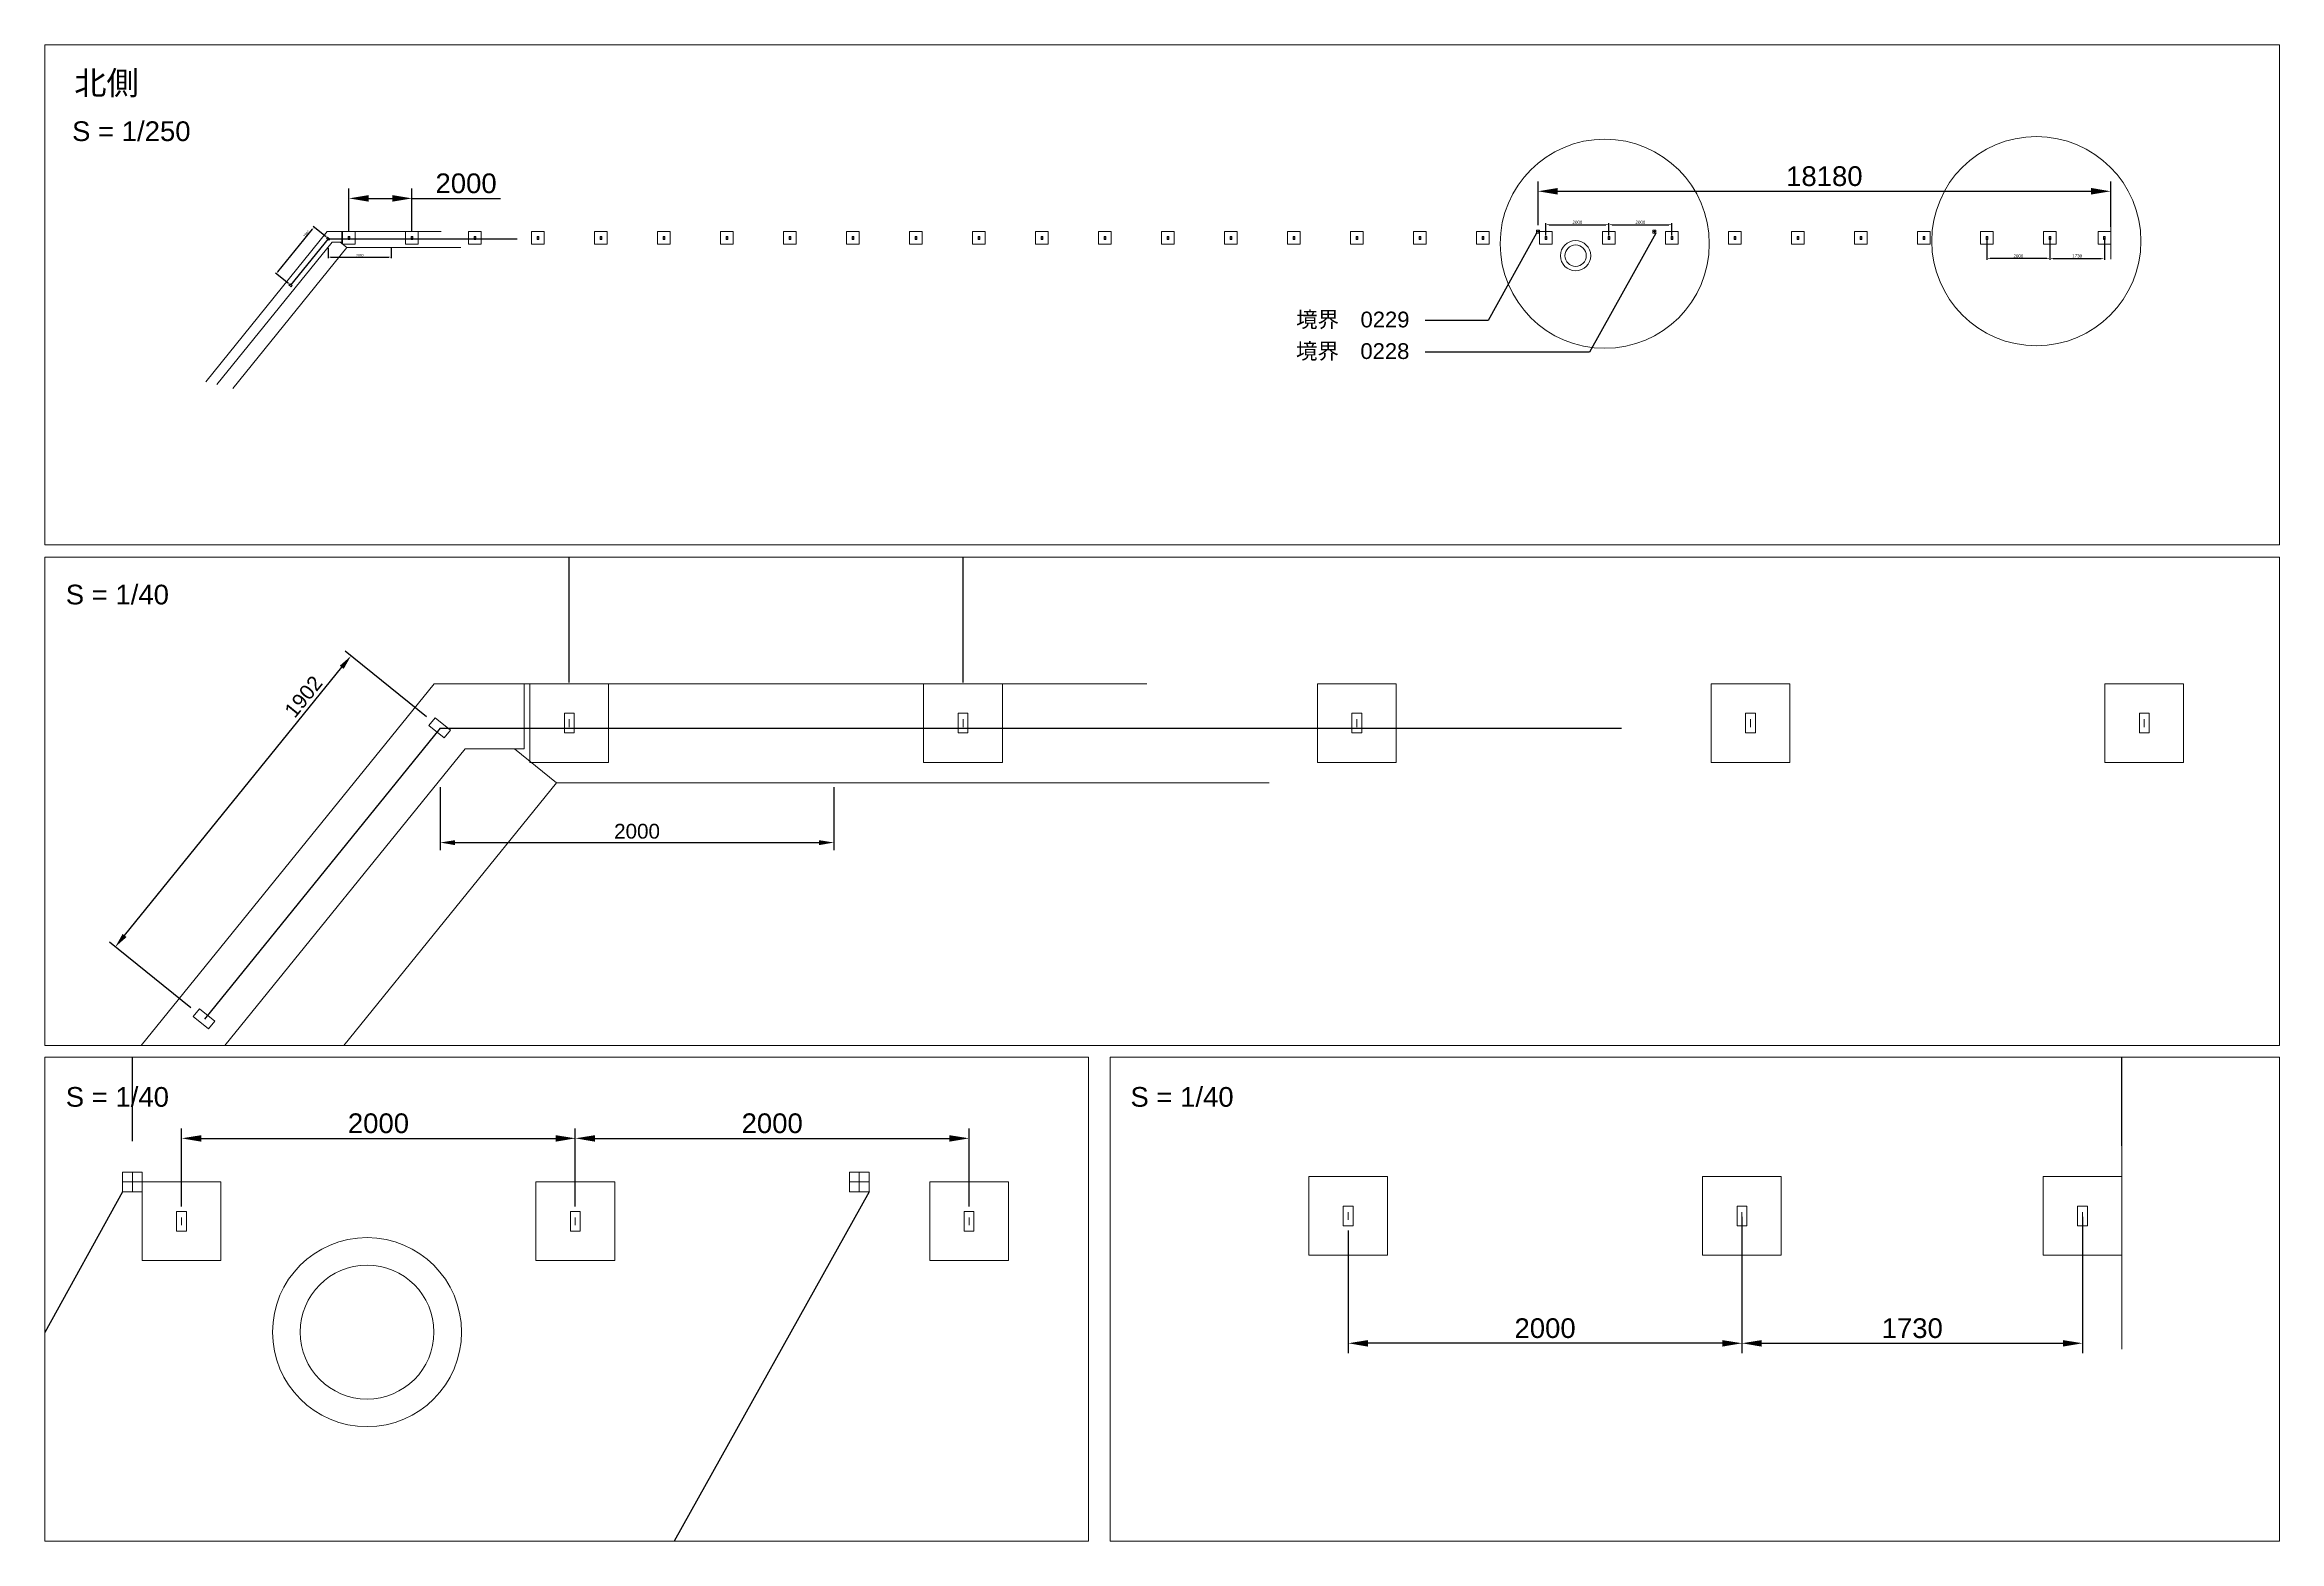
# Paper-space layout 'A4 北フェンス展開 (マンホール)' of a CAD drawing. Header units: millimetres. Extents: x 2 to 285, y 1 to 191.
# The model-space entities are those that its viewports show. They can reach past a viewport. Long polylines and large blocks are cut down to what shows.
import ezdxf
from ezdxf import colors
from ezdxf.entities.mleader import LeaderData, LeaderLine
from ezdxf.math import Vec2, Vec3

# ---------------------------------------------------------------- set-up
doc = ezdxf.new("R2010")
doc.units = ezdxf.units.MM
doc.header["$LTSCALE"] = 0.25
doc.linetypes.add('ACAD_ISO02W100', pattern=[15, 12, -3])
for name, color, linetype, lineweight in [('1-main', 7, 'Continuous', 9), ('2-DIMS', 8, 'Continuous', 9), ('5-detailframe', 1, 'Continuous', 20)]:
    doc.layers.add(name, color=color, linetype=linetype, lineweight=lineweight)
doc.styles.add('Annotative', font='arial.ttf')
doc.styles.get("Standard").update_dxf_attribs({"font": 'arial.ttf'})
doc.dimstyles.new('Annotative', dxfattribs={"dimscale": 0, "dimtxt": 2.5, "dimasz": 2.5, "dimexe": 1.25, "dimexo": 0.625, "dimtad": 1, "dimtxsty": 'Standard', "dimcen": 2.5, "dimadec": 0, "dimazin": 0, "dimtfac": 1, "dimtmove": 0, "dimatfit": 3, "dimfxl": 1, "dimarcsym": 0})
doc.dimstyles.new('Annotative in mm', dxfattribs={"dimscale": 0, "dimtxt": 2.5, "dimasz": 2.5, "dimexe": 1.25, "dimexo": 2, "dimtad": 1, "dimdec": 0, "dimdsep": 46, "dimtxsty": 'Standard', "dimcen": 2.5, "dimadec": 0, "dimazin": 0, "dimtfac": 1, "dimtdec": 0, "dimtmove": 0, "dimatfit": 3, "dimfxl": 1, "dimarcsym": 0})

# ---------------------------------------------------------------- blocks, each defined once
blk = doc.blocks.new('*D395')
at = {"layer": '2-DIMS', "color": 0, "lineweight": -2}
for p, q in [((911, -44430), (499, -44096)), ((-622, -45540), (481, -44178)), ((-286, -45908), (-698, -45574))]:
    blk.add_line(p, q, dxfattribs=at)
at = {"layer": '2-DIMS', "color": 0}
for points in [[(471, -44170), (491, -44186), (528, -44120)], [(-632, -45532), (-612, -45548), (-669, -45598)]]:
    blk.add_solid(points, dxfattribs=at)
at = {"layer": 'Defpoints', "color": 0}
for p in [(528, -44120), (981, -44486), (-216, -45965)]:
    blk.add_point(p, dxfattribs=at)
at = {"layer": '2-DIMS', "color": 0, "insert": (287, -44327), "char_height": 75, "attachment_point": 5, "rotation": 51}
blk.add_mtext('1902', dxfattribs=at)
blk = doc.blocks.new('*D398')
at = {"layer": '2-DIMS', "color": 0, "lineweight": -2, "transparency": 16777216}
for p, q in [((981, -44786), (981, -45106)), ((2981, -44786), (2981, -45106)), ((1056, -45068), (2906, -45068))]:
    blk.add_line(p, q, dxfattribs=at)
at = {"layer": '2-DIMS', "color": 0, "transparency": 16777216}
for points in [[(1056, -45056), (1056, -45081), (981, -45068)], [(2906, -45056), (2906, -45081), (2981, -45068)]]:
    blk.add_solid(points, dxfattribs=at)
at = {"layer": 'Defpoints', "color": 0, "transparency": 16777216}
for p in [(981, -44486), (2981, -44486), (2981, -45068)]:
    blk.add_point(p, dxfattribs=at)
at = {"layer": '2-DIMS', "color": 0, "transparency": 16777216, "insert": (1981, -45011), "char_height": 75, "attachment_point": 5}
blk.add_mtext('2000', dxfattribs=at)
blk = doc.blocks.new('fence-baseblock')
at = {"layer": '1-main'}
blk.add_line((0, -20), (0, 20), dxfattribs=at)
for points in [[(-200, -200), (200, -200), (200, 200), (-200, 200)], [(-25, 50), (25, 50), (25, -50), (-25, -50)]]:
    blk.add_lwpolyline(points, close=True, dxfattribs=at)
blk = doc.blocks.new('*D401')
at = {"layer": '2-DIMS', "color": 0, "lineweight": -2, "transparency": 16777216}
for p, q in [((39387, -44055), (39387, -42666)), ((57567, -44105), (57567, -42666)), ((40012, -42979), (56942, -42979))]:
    blk.add_line(p, q, dxfattribs=at)
at = {"layer": '2-DIMS', "color": 0, "transparency": 16777216}
for points in [[(40012, -42874), (40012, -43083), (39387, -42979)], [(56942, -42874), (56942, -43083), (57567, -42979)]]:
    blk.add_solid(points, dxfattribs=at)
at = {"layer": 'Defpoints', "color": 0, "transparency": 16777216}
for p in [(57567, -42979), (39387, -44211), (57567, -44261)]:
    blk.add_point(p, dxfattribs=at)
at = {"layer": '2-DIMS', "color": 0, "transparency": 16777216, "insert": (48477, -42503), "char_height": 625, "attachment_point": 5}
blk.add_mtext('18180', dxfattribs=at)
blk = doc.blocks.new('*D403')
at = {"layer": '2-DIMS', "color": 0, "lineweight": -2, "transparency": 16777216}
for p, q in [((55637, -44466), (55637, -45158)), ((57367, -44466), (57367, -45158)), ((55737, -45108), (57267, -45108))]:
    blk.add_line(p, q, dxfattribs=at)
at = {"layer": '2-DIMS', "color": 0, "transparency": 16777216}
for points in [[(55737, -45092), (55737, -45125), (55637, -45108)], [(57267, -45092), (57267, -45125), (57367, -45108)]]:
    blk.add_solid(points, dxfattribs=at)
at = {"layer": 'Defpoints', "color": 0, "transparency": 16777216}
for p in [(55637, -44441), (57367, -44441), (57367, -45108)]:
    blk.add_point(p, dxfattribs=at)
at = {"layer": '2-DIMS', "color": 0, "transparency": 16777216, "insert": (56502, -45032), "char_height": 100, "attachment_point": 5}
blk.add_mtext('1730', dxfattribs=at)
blk = doc.blocks.new('_None')
blk = doc.blocks.new('*D404')
at = {"layer": '2-DIMS', "color": 0, "lineweight": -2, "transparency": 16777216}
for p, q in [((53637, -44536), (53637, -45158)), ((55637, -44536), (55637, -45158)), ((55537, -45108), (53737, -45108))]:
    blk.add_line(p, q, dxfattribs=at)
at = {"layer": '2-DIMS', "color": 0, "transparency": 16777216}
for points in [[(53737, -45092), (53737, -45125), (53637, -45108)], [(55537, -45092), (55537, -45125), (55637, -45108)]]:
    blk.add_solid(points, dxfattribs=at)
at = {"layer": 'Defpoints', "color": 0, "transparency": 16777216}
for p in [(53637, -44511), (55637, -44511), (53637, -45108)]:
    blk.add_point(p, dxfattribs=at)
at = {"layer": '2-DIMS', "color": 0, "transparency": 16777216, "insert": (54637, -45032), "char_height": 100, "attachment_point": 5}
blk.add_mtext('2000', dxfattribs=at)
blk = doc.blocks.new('*D405')
at = {"layer": '2-DIMS', "color": 0, "lineweight": -2, "transparency": 16777216}
for p, q in [((39637, -44386), (39637, -43990)), ((41637, -44386), (41637, -43990)), ((39737, -44040), (41537, -44040))]:
    blk.add_line(p, q, dxfattribs=at)
at = {"layer": '2-DIMS', "color": 0, "transparency": 16777216}
for points in [[(39737, -44024), (39737, -44057), (39637, -44040)], [(41537, -44024), (41537, -44057), (41637, -44040)]]:
    blk.add_solid(points, dxfattribs=at)
at = {"layer": 'Defpoints', "color": 0, "transparency": 16777216}
for p in [(41637, -44040), (39637, -44411), (41637, -44411)]:
    blk.add_point(p, dxfattribs=at)
at = {"layer": '2-DIMS', "color": 0, "transparency": 16777216, "insert": (40637, -43964), "char_height": 100, "attachment_point": 5}
blk.add_mtext('2000', dxfattribs=at)
blk = doc.blocks.new('*D406')
at = {"layer": '2-DIMS', "color": 0, "lineweight": -2, "transparency": 16777216}
for p, q in [((41637, -44386), (41637, -43990)), ((43637, -44386), (43637, -43990)), ((41737, -44040), (43537, -44040))]:
    blk.add_line(p, q, dxfattribs=at)
at = {"layer": '2-DIMS', "color": 0, "transparency": 16777216}
for points in [[(41737, -44024), (41737, -44057), (41637, -44040)], [(43537, -44024), (43537, -44057), (43637, -44040)]]:
    blk.add_solid(points, dxfattribs=at)
at = {"layer": 'Defpoints', "color": 0, "transparency": 16777216}
for p in [(43637, -44040), (41637, -44411), (43637, -44411)]:
    blk.add_point(p, dxfattribs=at)
at = {"layer": '2-DIMS', "color": 0, "transparency": 16777216, "insert": (42637, -43964), "char_height": 100, "attachment_point": 5}
blk.add_mtext('2000', dxfattribs=at)
blk = doc.blocks.new('*D407')
at = {"layer": '2-DIMS', "color": 0, "lineweight": -2, "transparency": 16777216}
for p, q in [((1637, -44255), (1637, -42893)), ((3637, -44255), (3637, -42893)), ((2262, -43205), (3012, -43205)), ((3637, -43205), (6449, -43205))]:
    blk.add_line(p, q, dxfattribs=at)
at = {"layer": '2-DIMS', "color": 0, "transparency": 16777216}
for points in [[(2262, -43101), (2262, -43309), (1637, -43205)], [(3012, -43101), (3012, -43309), (3637, -43205)]]:
    blk.add_solid(points, dxfattribs=at)
at = {"layer": 'Defpoints', "color": 0, "transparency": 16777216}
for p in [(3637, -43205), (1637, -44411), (3637, -44411)]:
    blk.add_point(p, dxfattribs=at)
at = {"layer": '2-DIMS', "color": 0, "transparency": 16777216, "insert": (5356, -42730), "char_height": 625, "attachment_point": 5}
blk.add_mtext('2000', dxfattribs=at)

msp = doc.modelspace()

# ---------------------------------------------------------------- linework, layer by layer
at = {"layer": '1-main', "linetype": 'ACAD_ISO02W100'}
for p, q in [((57566.894, -45138.67), (57566.894, -43577.976)), ((1408.296, -44261.285), (4569.686, -44261.285)), ((1572.611, -44764.742), (5191.402, -44764.742))]:
    msp.add_line(p, q, dxfattribs=at)
at = {"layer": '1-main'}
for p, q in [((57566.894, -44236.143), (57566.894, -43858.35)), ((-2911.245, -49030.63), (950.894, -44261.285)), ((1408.296, -44261.285), (950.894, -44261.285)), ((1408.296, -44591.285), (1408.296, -44261.285)), ((39336.894, -44261.285), (39436.894, -44261.285)), ((39386.894, -44211.285), (39386.894, -44311.285)), ((43028.894, -44261.285), (43128.894, -44261.285)), ((43078.894, -44211.285), (43078.894, -44311.285)), ((1358.41, -44591.285), (1572.611, -44764.742)), ((1408.296, -44591.285), (1358.41, -44591.285)), ((-2049.392, -49237.543), (1572.611, -44764.742))]:
    msp.add_line(p, q, dxfattribs=at)
at = {"layer": '1-main', "lineweight": 30}
for p, q in [((980.893, -44486.427), (-216.204, -45964.719)), ((980.893, -44486.427), (2980.893, -44486.427)), ((2980.893, -44486.427), (4980.893, -44486.427)), ((4980.893, -44486.427), (6980.893, -44486.427))]:
    msp.add_line(p, q, dxfattribs=at)
at = {"layer": '1-main', "color": 8, "linetype": 'ACAD_ISO02W100'}
for p in [(-2555.73, -49115.982), (1408.296, -44591.285)]:
    msp.add_line(p, (1108.296, -44591.285), dxfattribs=at)
at = {"layer": '1-main'}
for points in [[(39436.894, -44211.285), (39336.894, -44211.285), (39336.894, -44311.285), (39436.894, -44311.285)], [(43128.894, -44211.285), (43028.894, -44211.285), (43028.894, -44311.285), (43128.894, -44311.285)], [(1033.026, -44496.878), (1001.56, -44535.735), (923.845, -44472.803), (955.311, -44433.946)], [(-164.072, -45975.17), (-195.538, -46014.027), (-273.252, -45951.095), (-241.786, -45912.238)]]:
    msp.add_lwpolyline(points, close=True, dxfattribs=at)
for radius in [480, 340]:
    msp.add_circle((40578.894, -45024.285), radius, dxfattribs=at)

# ---------------------------------------------------------------- block references
for p in [(1636.894, -44461.285), (3636.894, -44461.285), (5636.894, -44461.285), (7636.894, -44461.285), (9636.894, -44461.285), (11636.894, -44461.285), (13636.894, -44461.285), (15636.894, -44461.285), (17636.894, -44461.285), (19636.894, -44461.285), (21636.894, -44461.285), (23636.894, -44461.285), (25636.894, -44461.285), (27636.894, -44461.285), (29636.894, -44461.285), (31636.894, -44461.285), (33636.894, -44461.285), (35636.894, -44461.285), (37636.894, -44461.285), (39636.894, -44461.285), (41636.894, -44461.285), (43636.894, -44461.285), (45636.894, -44461.285), (47636.894, -44461.285), (49636.894, -44461.285), (51636.894, -44461.285), (53636.894, -44461.285), (55636.894, -44461.285), (57366.894, -44461.285)]:
    msp.add_blockref('fence-baseblock', p, dxfattribs=at)

# ---------------------------------------------------------------- dimensions: what is measured, and where the dimension line sits
at = {"layer": '2-DIMS'}
for base, p1, p2, picture, middle in [((57566.894, -42978.646), (39386.894, -44211.285), (57566.894, -44261.285), '*D401', (48476.894, -42503.288)), ((3636.894, -43205.233), (1636.894, -44411.285), (3636.894, -44411.285), '*D407', (5355.644, -42729.875)), ((41636.894, -44040.453), (39636.894, -44411.285), (41636.894, -44411.285), '*D405', (40636.894, -43964.396)), ((43636.894, -44040.453), (41636.894, -44411.285), (43636.894, -44411.285), '*D406', (42636.894, -43964.396)), ((57366.894, -45108.329), (55636.894, -44441.285), (57366.894, -44441.285), '*D403', (56501.894, -45032.238)), ((53636.894, -45108.329), (55636.894, -44511.285), (53636.894, -44511.285), '*D404', (54636.894, -45032.272))]:
    dim = msp.add_linear_dim(base=base, p1=p1, p2=p2, dimstyle='Annotative', dxfattribs=at)
    dim.commit()
    dim.dimension.update_dxf_attribs({"geometry": picture, "text_midpoint": middle})
for base, p1, p2, angle, override, picture, middle in [((528.043, -44119.716), (-216.204, -45964.719), (980.893, -44486.427), 51, {"dimexo": 3}, '*D395', (331.241, -44362.745)), ((2980.893, -45068.324), (980.893, -44486.427), (2980.893, -44486.427), 360, {"dimexo": 10}, '*D398', (1980.893, -45068.324))]:
    dim = msp.add_linear_dim(base=base, p1=p1, p2=p2, angle=angle, dimstyle='Annotative in mm', override=override, dxfattribs=at)
    dim.commit()
    dim.dimension.update_dxf_attribs({"geometry": picture, "text_midpoint": middle, "dimtype": 161})

# ---------------------------------------------------------------- leaders
ml = msp.add_multileader_mtext('Standard', dxfattribs=at)
ml.set_content('{\\fMS PGothic|b0|i0|c128|p50;境界\u3000}0228', color=256)
ml.set_leader_properties()
ml.set_arrow_properties(name='NONE')
ml.build(insert=Vec2(0, 0))
ml.multileader.update_dxf_attribs({"arrow_head_size": 1000, "scale": 250})
ctx = ml.context
ctx.base_point, ctx.scale, ctx.char_height, ctx.arrow_head_size, ctx.landing_gap_size, ctx.plane_origin = Vec3(31375.351, -48086.004), 250, 500, 1000, 500, Vec3(43128.894, -44361.285)
ctx.text_align_type = 2
notes = []
notes.append((ctx, [(0, (1, 1, 0), (41024.16, -48086.004), (-1, 0), 5222.207, [(0, [(43128.894, -44311.285)], 0, [])])]))
ctx.mtext.insert, ctx.mtext.alignment, ctx.mtext.flow_direction = Vec3(35301.953, -47803.333), 3, 5
ml = msp.add_multileader_mtext('Standard', dxfattribs=at)
ml.set_content('{\\fMS PGothic|b0|i0|c128|p50;境界\u3000}0229', color=256)
ml.set_leader_properties()
ml.set_arrow_properties(name='NONE')
ml.build(insert=Vec2(0, 0))
ml.multileader.update_dxf_attribs({"arrow_head_size": 1000, "scale": 250})
ctx = ml.context
ctx.base_point, ctx.scale, ctx.char_height, ctx.arrow_head_size, ctx.landing_gap_size, ctx.plane_origin = Vec3(31378.4, -47082.678), 250, 500, 1000, 500, Vec3(39336.894, -44361.285)
ctx.text_align_type = 2
notes.append((ctx, [(0, (1, 1, 0), (37805.001, -47082.678), (-1, 0), 2000, [(0, [(39336.894, -44311.285)], 0, [])])]))
ctx.mtext.insert, ctx.mtext.alignment, ctx.mtext.flow_direction = Vec3(35305.001, -46800.007), 3, 5
for ctx, leaders in notes:
    for number, flags, end, landing, length, lines in leaders:
        leader = LeaderData()
        leader.index, (leader.has_last_leader_line, leader.has_dogleg_vector, leader.attachment_direction) = number, flags
        leader.last_leader_point, leader.dogleg_vector, leader.dogleg_length = Vec3(end), Vec3(landing), length
        for number, points, colour, breaks in lines:
            line = LeaderLine()
            line.index, line.vertices, line.color, line.breaks = number, Vec3.list(points), colors.encode_raw_color(colour), breaks
            leader.lines.append(line)
        ctx.leaders.append(leader)

psp = doc.layouts.new('A4 北フェンス展開 (マンホール)')

# ---------------------------------------------------------------- linework, layer by layer
at = {"layer": '5-detailframe'}
for centre in [(199.61, 165.94), (254.42, 166.27)]:
    psp.add_circle(centre, 13.28, dxfattribs=at)

# ---------------------------------------------------------------- texts
at = {"layer": '1-main', "insert": (5.26, 187.86), "char_height": 3, "attachment_point": 1, "style": 'Annotative'}
psp.add_mtext_dynamic_manual_height_columns('{\\fMS PGothic|b0|i0|c128|p50;北側}', width=22.2061, gutter_width=12.5, heights=[0], dxfattribs=at)
at = {"layer": '1-main', "char_height": 2.5, "attachment_point": 1}
for s, insert in [('S = 1/250', (4.98, 181.48)), ('S = 1/40', (4.18, 122.64)), ('S = 1/40', (4.18, 58.85)), ('S = 1/40', (139.38, 58.85))]:
    psp.add_mtext_dynamic_manual_height_columns(s, width=35.3279, gutter_width=12.5, heights=[0], dxfattribs=dict(at, insert=insert))

# ---------------------------------------------------------------- viewports
at = {"layer": '0', "view_target_point": (210, 148.5)}
psp.add_viewport(center=(143.39, 159.46), size=(283.77, 63.5106), view_center_point=(27239.366, -46412.815), view_height=15877.65754, dxfattribs=at)
psp.add_viewport(center=(143.39, 95.14), size=(283.77, 62.0364), view_center_point=(4437.626, -45006.835), view_height=2481.45674, status=5, dxfattribs=at)
at = {"layer": '5-detailframe', "view_target_point": (210, 148.5)}
for center, size, view_center_point, view_height, status in [((67.78, 31.91), (132.55, 61.4828), (41382.624, -45005.589), 2459.31344, 3), ((211.03, 31.91), (148.49, 61.4828), (55186.862, -45032.681), 2459.31337, 4)]:
    psp.add_viewport(center=center, size=size, view_center_point=view_center_point, view_height=view_height, status=status, dxfattribs=at)

doc.saveas('drawing.dxf')
